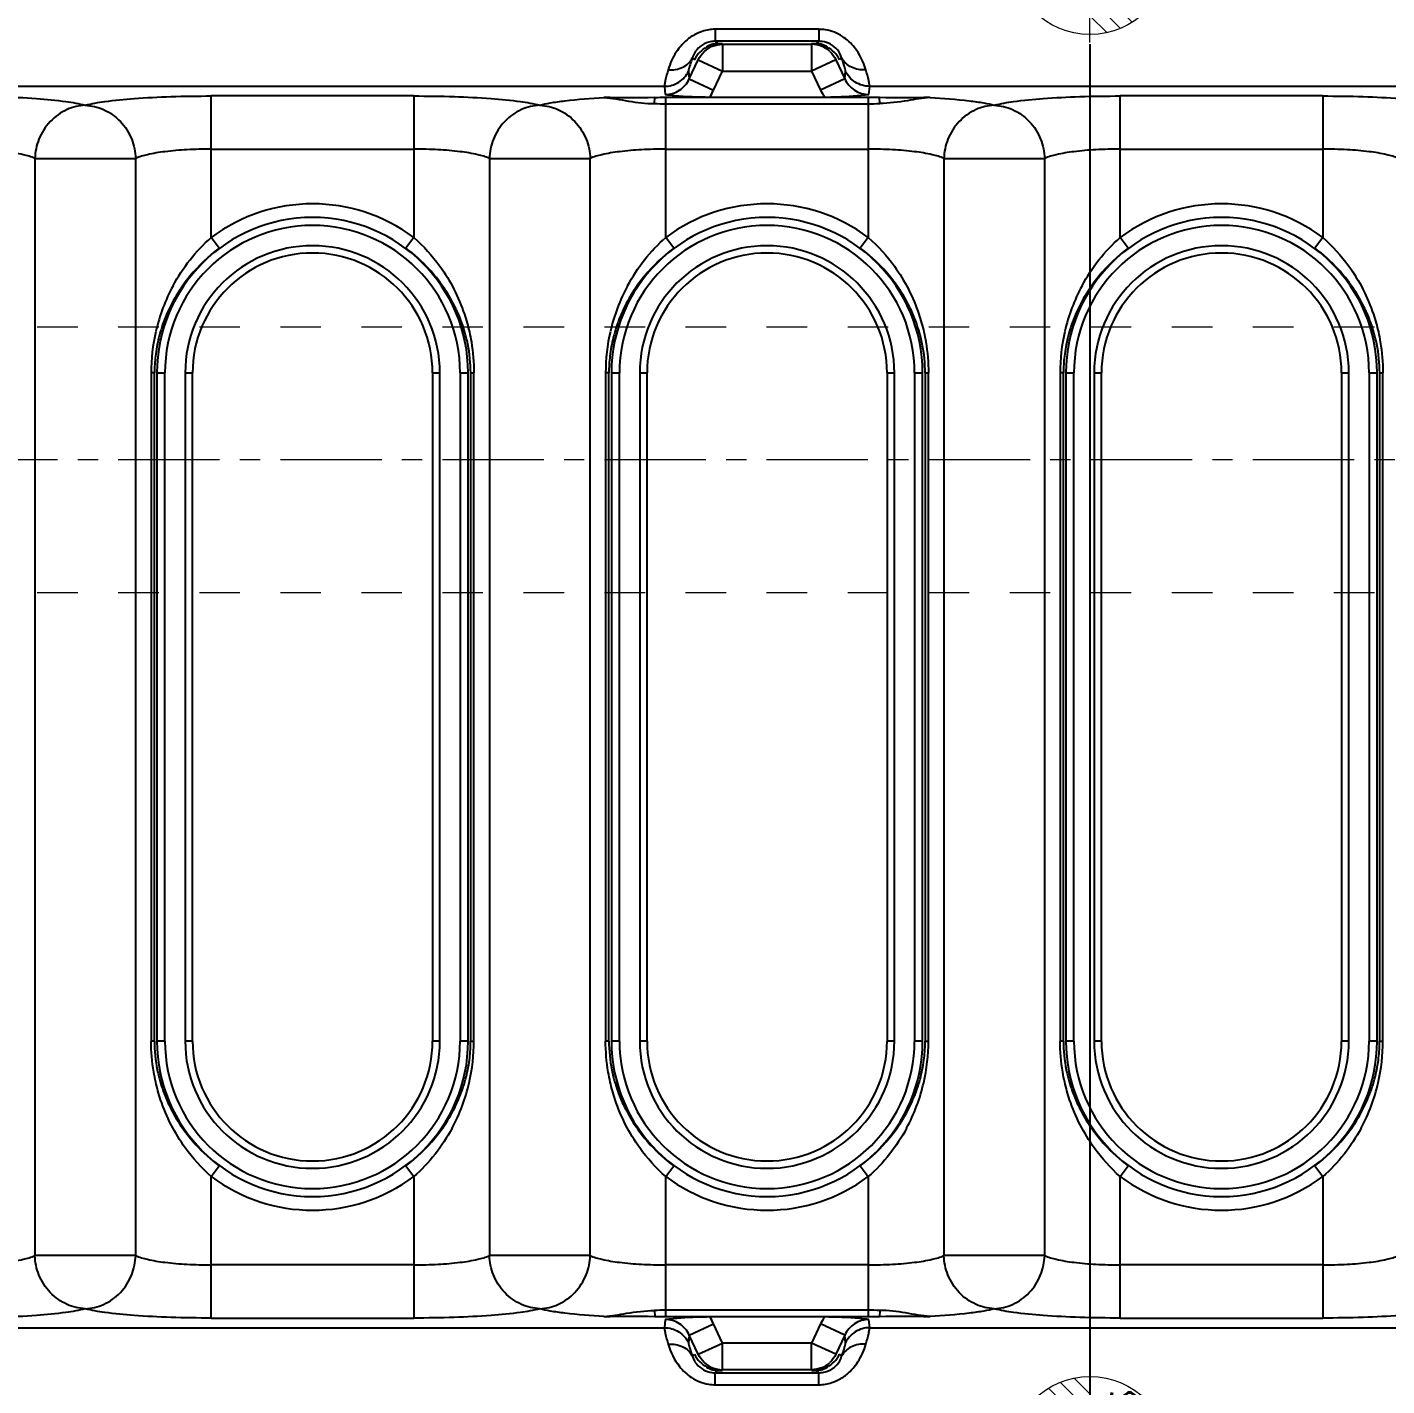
# Model space of a CAD drawing. Header units: millimetres. Extents: x 699 to 6116, y -3115 to -1923.
# Drawn here: x 1082.9 to 1134, y -2497.9 to -2446.8 of the extents above; entities that cross this region are included whole.
import ezdxf
from ezdxf.enums import TextEntityAlignment as Align

# ---------------------------------------------------------------- set-up
doc = ezdxf.new("R2010")
doc.units = ezdxf.units.MM
doc.header["$LTSCALE"] = 16.335
doc.header["$PDMODE"] = 3
doc.header["$PDSIZE"] = 0.3125
doc.linetypes.add('CENTER', pattern=[0.6, 0.375, -0.075, 0.075, -0.075])
doc.linetypes.add('HIDDEN', pattern=[0.2, 0.1, -0.1])
doc.layers.get('0').update_dxf_attribs({"linetype": 'CONTINUOUS'})
doc.layers.get('Defpoints').update_dxf_attribs({"linetype": 'CONTINUOUS'})
doc.layers.add('cool', color=153, linetype='HIDDEN', lineweight=9)
doc.layers.add('epin', color=13, linetype='CONTINUOUS', lineweight=9)
doc.styles.get("Standard").update_dxf_attribs({"font": 'txt', "width": 0.8})
doc.styles.add('TXT05', font='txt.shx', dxfattribs={"width": 0.5, "bigfont": 'gbcbig.shx'})
doc.dimstyles.get("Standard").update_dxf_attribs({"dimtxt": 0.15625, "dimasz": 0.1875, "dimexe": 0.125, "dimexo": 0.0625, "dimtad": 0, "dimtih": 1, "dimtoh": 1, "dimdsep": 46, "dimtxsty": 'Standard', "dimcen": 0.09, "dimadec": 0, "dimazin": 0, "dimtp": 0.01, "dimtm": 0.01, "dimtfac": 1, "dimtofl": 0, "dimtmove": 0, "dimatfit": 3, "dimfxl": 0, "dimtolj": 1, "dimarcsym": 0})

# ---------------------------------------------------------------- blocks, each defined once
blk = doc.blocks.new('epin_ejp_6')
at = {"layer": 'epin'}
h = blk.add_hatch(dxfattribs=at)
h.set_pattern_fill('_ANSI31', color=123, scale=0.15, angle=90, style=0)
h.set_pattern_definition([(135, (-2387.40246, 110.88073), (-0.3367596, -0.3367596), [])])
h.paths.add_polyline_path([(0, 3, 0.414214), (-3, 0), (0, 0)])
h.paths.add_polyline_path([(3, 0), (0, 0), (0, -3, 0.414214)])
at = {"layer": 'epin', "color": 1, "linetype": 'CENTER', "ltscale": 0.186593}
for p, q in [((0, -3.3), (0, 3.3)), ((-3.3, 0), (3.3, 0))]:
    blk.add_line(p, q, dxfattribs=at)
at = {"layer": 'epin'}
blk.add_circle((0, 0), 3, dxfattribs=at)
at = {"layer": 'epin', "color": 6, "style": 'TXT05', "width": 0.5}
blk.add_text('%%c6', height=2.1, dxfattribs=at).set_placement((0.995, 1.35), align=Align.MIDDLE)
blk = doc.blocks.new('*D746')
at = {"color": 4, "lineweight": -2}
blk.add_line((1126.21, -2444.043), (1336.786, -2444.043), dxfattribs=at)
at = {"layer": 'Defpoints', "color": 0}
for p in [(1045.847, -2423.043), (1126.147, -2444.043), (1336.786, -2444.043)]:
    blk.add_point(p, dxfattribs=at)
at = {"color": 6, "insert": (1350.119, -2444.043), "char_height": 10, "attachment_point": 5}
blk.add_mtext('\\A1;21.00', dxfattribs=at)
blk = doc.blocks.new('*D749')
at = {"color": 4, "lineweight": -2}
blk.add_line((1126.21, -2500.543), (1336.786, -2500.543), dxfattribs=at)
at = {"layer": 'Defpoints', "color": 0}
for p in [(1045.847, -2423.043), (1126.147, -2500.543), (1336.786, -2500.543)]:
    blk.add_point(p, dxfattribs=at)
at = {"color": 6, "insert": (1352.119, -2500.543), "char_height": 10, "attachment_point": 5}
blk.add_mtext('\\A1;77.50', dxfattribs=at)
blk = doc.blocks.new('*D750')
at = {"color": 4, "lineweight": -2}
blk.add_line((1201.41, -2596.043), (1336.786, -2596.043), dxfattribs=at)
at = {"layer": 'Defpoints', "color": 0}
for p in [(1045.847, -2423.043), (1201.347, -2596.043), (1336.786, -2596.043)]:
    blk.add_point(p, dxfattribs=at)
at = {"color": 6, "insert": (1354.119, -2596.043), "char_height": 10, "attachment_point": 5}
blk.add_mtext('\\A1;173.00', dxfattribs=at)
blk = doc.blocks.new('*D751')
at = {"color": 4, "lineweight": -2}
blk.add_line((1195.847, -2601.605), (1195.847, -2674.578), dxfattribs=at)
at = {"layer": 'Defpoints', "color": 0}
for p in [(1045.847, -2423.043), (1195.847, -2601.543), (1195.847, -2674.578)]:
    blk.add_point(p, dxfattribs=at)
at = {"color": 6, "insert": (1195.847, -2691.244), "char_height": 10, "attachment_point": 5, "rotation": 90}
blk.add_mtext('\\A1;150.00', dxfattribs=at)
blk = doc.blocks.new('*D752')
at = {"color": 4, "lineweight": -2}
blk.add_line((1122.847, -2447.405), (1122.847, -2674.578), dxfattribs=at)
at = {"layer": 'Defpoints', "color": 0}
for p in [(1045.847, -2423.043), (1122.847, -2447.343), (1122.847, -2674.578)]:
    blk.add_point(p, dxfattribs=at)
at = {"color": 6, "insert": (1122.847, -2689.244), "char_height": 10, "attachment_point": 5, "rotation": 90}
blk.add_mtext('\\A1;77.00', dxfattribs=at)

msp = doc.modelspace()

# ---------------------------------------------------------------- linework, layer by layer
at = {"color": 7, "linetype": 'Continuous'}
for p, q in [((1112.65, -2446.849), (1108.754, -2446.849)), ((1108.754, -2446.849), (1108.754, -2447.302)), ((1112.65, -2447.302), (1108.754, -2447.302)), ((1108.754, -2447.302), (1108.849, -2447.382)), ((1112.65, -2447.302), (1112.554, -2447.382)), ((1112.65, -2446.849), (1112.65, -2447.302)), ((1108.452, -2447.515), (1108.45, -2447.515)), ((1108.849, -2447.382), (1109.023, -2447.382)), ((1109.023, -2447.414), (1112.38, -2447.414)), ((1109.023, -2447.414), (1109.023, -2448.42)), ((1112.38, -2447.382), (1112.554, -2447.382)), ((1112.38, -2447.414), (1112.38, -2448.42)), ((1112.954, -2447.515), (1112.952, -2447.515)), ((1107.777, -2448.717), (1108.113, -2447.995)), ((1107.895, -2447.925), (1107.979, -2447.995)), ((1108.113, -2447.995), (1109.023, -2448.42)), ((1113.29, -2447.995), (1112.38, -2448.42)), ((1113.29, -2447.995), (1113.627, -2448.717)), ((1113.508, -2447.925), (1113.425, -2447.995)), ((1107.752, -2448.421), (1107.777, -2448.717)), ((1107.777, -2448.717), (1108.687, -2449.141)), ((1108.687, -2449.141), (1109.023, -2448.42)), ((1109.023, -2448.42), (1112.38, -2448.42)), ((1112.38, -2448.42), (1112.717, -2449.141)), ((1113.627, -2448.717), (1112.717, -2449.141)), ((1113.627, -2448.717), (1113.652, -2448.421)), ((1106.842, -2448.997), (986.523, -2448.997)), ((1097.416, -2449.359), (1089.8, -2449.359)), ((1089.8, -2454.682), (1089.8, -2449.359)), ((1097.416, -2449.359), (1097.416, -2454.682)), ((1106.842, -2448.997), (1106.868, -2449.304)), ((1114.536, -2449.304), (1114.562, -2448.997)), ((1150.922, -2448.997), (1114.562, -2448.997)), ((1131.603, -2449.359), (1123.987, -2449.359)), ((1123.987, -2454.682), (1123.987, -2449.359)), ((1131.603, -2449.359), (1131.603, -2454.682)), ((1106.464, -2449.646), (1106.476, -2449.422)), ((1114.509, -2449.421), (1106.894, -2449.421)), ((1106.894, -2451.359), (1106.895, -2449.652)), ((1106.895, -2449.652), (1114.509, -2449.652)), ((1114.509, -2449.421), (1114.51, -2454.682)), ((1114.94, -2449.646), (1114.928, -2449.422)), ((1089.8, -2451.359), (1097.416, -2451.359)), ((1106.894, -2451.359), (1114.51, -2451.359)), ((1106.894, -2454.682), (1106.894, -2451.359)), ((1123.987, -2451.359), (1131.603, -2451.359)), ((1083.166, -2451.71), (1086.957, -2451.71)), ((1083.166, -2451.71), (1083.166, -2492.991)), ((1086.957, -2492.991), (1086.957, -2451.71)), ((1100.26, -2451.71), (1104.051, -2451.71)), ((1100.26, -2451.71), (1100.26, -2492.991)), ((1104.051, -2492.991), (1104.051, -2451.71)), ((1117.353, -2451.71), (1121.144, -2451.71)), ((1117.353, -2451.71), (1117.353, -2492.991)), ((1121.144, -2492.991), (1121.144, -2451.71)), ((1090.1, -2455.084), (1089.8, -2454.682)), ((1097.416, -2454.682), (1097.116, -2455.084)), ((1107.194, -2455.084), (1106.894, -2454.682)), ((1114.51, -2454.682), (1114.21, -2455.084)), ((1124.287, -2455.084), (1123.987, -2454.682)), ((1131.603, -2454.682), (1131.303, -2455.084)), ((1087.661, -2459.782), (1087.537, -2459.782)), ((1087.537, -2459.782), (1087.537, -2484.919)), ((1087.661, -2484.919), (1087.661, -2459.782)), ((1087.757, -2459.782), (1088.058, -2459.782)), ((1087.757, -2459.782), (1087.757, -2484.919)), ((1088.058, -2484.919), (1088.058, -2459.782)), ((1088.819, -2459.782), (1089.095, -2459.782)), ((1088.819, -2459.782), (1088.819, -2484.919)), ((1089.095, -2484.919), (1089.095, -2459.782)), ((1098.122, -2459.782), (1098.398, -2459.782)), ((1098.122, -2459.782), (1098.122, -2484.919)), ((1098.398, -2484.919), (1098.398, -2459.782)), ((1099.159, -2459.782), (1099.46, -2459.782)), ((1099.159, -2459.782), (1099.159, -2484.919)), ((1099.46, -2484.919), (1099.46, -2459.782)), ((1099.555, -2459.782), (1099.68, -2459.782)), ((1099.555, -2459.782), (1099.555, -2484.919)), ((1099.68, -2484.919), (1099.68, -2459.782)), ((1104.755, -2459.782), (1104.631, -2459.782)), ((1104.631, -2459.782), (1104.631, -2484.919)), ((1104.755, -2484.919), (1104.755, -2459.782)), ((1104.85, -2459.782), (1105.151, -2459.782)), ((1104.85, -2459.782), (1104.85, -2484.919)), ((1105.151, -2484.919), (1105.151, -2459.782)), ((1105.912, -2459.782), (1106.188, -2459.782)), ((1105.912, -2459.782), (1105.912, -2484.919)), ((1106.188, -2484.919), (1106.188, -2459.782)), ((1115.216, -2459.782), (1115.491, -2459.782)), ((1115.216, -2459.782), (1115.216, -2484.919)), ((1115.491, -2484.919), (1115.491, -2459.782)), ((1116.252, -2459.782), (1116.553, -2459.782)), ((1116.252, -2459.782), (1116.252, -2484.919)), ((1116.553, -2484.919), (1116.553, -2459.782)), ((1116.649, -2459.782), (1116.773, -2459.782)), ((1116.649, -2459.782), (1116.649, -2484.919)), ((1116.773, -2484.919), (1116.773, -2459.782)), ((1121.848, -2459.782), (1121.724, -2459.782)), ((1121.724, -2459.782), (1121.724, -2484.919)), ((1121.848, -2484.919), (1121.848, -2459.782)), ((1121.944, -2459.782), (1122.245, -2459.782)), ((1121.944, -2459.782), (1121.944, -2484.919)), ((1122.245, -2484.919), (1122.245, -2459.782)), ((1123.006, -2459.782), (1123.282, -2459.782)), ((1123.006, -2459.782), (1123.006, -2484.919)), ((1123.282, -2484.919), (1123.282, -2459.782)), ((1132.309, -2459.782), (1132.585, -2459.782)), ((1132.309, -2459.782), (1132.309, -2484.919)), ((1132.585, -2484.919), (1132.585, -2459.782)), ((1133.346, -2459.782), (1133.647, -2459.782)), ((1133.346, -2459.782), (1133.346, -2484.919)), ((1133.647, -2484.919), (1133.647, -2459.782)), ((1133.742, -2459.782), (1133.867, -2459.782)), ((1133.742, -2459.782), (1133.742, -2484.919)), ((1133.867, -2484.919), (1133.867, -2459.782)), ((1087.661, -2484.919), (1087.537, -2484.919)), ((1088.058, -2484.919), (1087.757, -2484.919)), ((1089.095, -2484.919), (1088.819, -2484.919)), ((1098.398, -2484.919), (1098.122, -2484.919)), ((1099.46, -2484.919), (1099.159, -2484.919)), ((1099.555, -2484.919), (1099.68, -2484.919)), ((1104.755, -2484.919), (1104.631, -2484.919)), ((1105.151, -2484.919), (1104.85, -2484.919)), ((1106.188, -2484.919), (1105.912, -2484.919)), ((1115.491, -2484.919), (1115.216, -2484.919)), ((1116.553, -2484.919), (1116.252, -2484.919)), ((1116.649, -2484.919), (1116.773, -2484.919)), ((1121.848, -2484.919), (1121.724, -2484.919)), ((1122.245, -2484.919), (1121.944, -2484.919)), ((1123.282, -2484.919), (1123.006, -2484.919)), ((1132.585, -2484.919), (1132.309, -2484.919)), ((1133.647, -2484.919), (1133.346, -2484.919)), ((1133.742, -2484.919), (1133.867, -2484.919)), ((1089.8, -2490.02), (1090.1, -2489.618)), ((1097.116, -2489.618), (1097.416, -2490.02)), ((1106.894, -2490.02), (1107.194, -2489.618)), ((1114.21, -2489.618), (1114.51, -2490.02)), ((1123.987, -2490.02), (1124.287, -2489.618)), ((1131.303, -2489.618), (1131.603, -2490.02)), ((1089.8, -2495.343), (1089.8, -2490.02)), ((1097.416, -2490.02), (1097.416, -2495.343)), ((1106.895, -2495.28), (1106.894, -2490.02)), ((1114.51, -2490.02), (1114.51, -2493.343)), ((1123.987, -2495.343), (1123.987, -2490.02)), ((1131.603, -2490.02), (1131.603, -2495.343)), ((1086.957, -2492.991), (1083.166, -2492.991)), ((1097.416, -2493.343), (1089.8, -2493.343)), ((1104.051, -2492.991), (1100.26, -2492.991)), ((1114.51, -2493.343), (1106.894, -2493.343)), ((1114.51, -2493.343), (1114.508, -2495.05)), ((1121.144, -2492.991), (1117.353, -2492.991)), ((1131.603, -2493.343), (1123.987, -2493.343)), ((1089.8, -2495.343), (1097.416, -2495.343)), ((1106.464, -2495.055), (1106.476, -2495.279)), ((1106.868, -2495.398), (1106.842, -2495.705)), ((1114.508, -2495.05), (1106.895, -2495.05)), ((1106.895, -2495.28), (1114.508, -2495.28)), ((1114.508, -2495.05), (1114.508, -2495.28)), ((1114.562, -2495.705), (1114.536, -2495.398)), ((1114.94, -2495.055), (1114.928, -2495.279)), ((1123.987, -2495.343), (1131.603, -2495.343)), ((994.907, -2495.705), (1106.842, -2495.705)), ((1107.777, -2495.984), (1108.687, -2495.56)), ((1109.023, -2496.282), (1108.687, -2495.56)), ((1112.717, -2495.56), (1112.38, -2496.282)), ((1113.627, -2495.984), (1112.717, -2495.56)), ((1114.562, -2495.705), (1150.922, -2495.705)), ((1107.777, -2495.984), (1107.752, -2496.28)), ((1108.113, -2496.706), (1107.777, -2495.984)), ((1108.113, -2496.706), (1109.023, -2496.282)), ((1112.38, -2496.282), (1109.023, -2496.282)), ((1109.023, -2497.287), (1109.023, -2496.282)), ((1113.29, -2496.706), (1112.38, -2496.282)), ((1112.38, -2497.287), (1112.38, -2496.282)), ((1113.627, -2495.984), (1113.29, -2496.706)), ((1113.652, -2496.28), (1113.627, -2495.984)), ((1107.895, -2496.776), (1107.979, -2496.706)), ((1113.508, -2496.776), (1113.425, -2496.706)), ((1108.45, -2497.186), (1108.452, -2497.187)), ((1108.754, -2497.4), (1108.849, -2497.32)), ((1108.754, -2497.4), (1112.65, -2497.4)), ((1108.754, -2497.852), (1108.754, -2497.4)), ((1108.849, -2497.32), (1109.023, -2497.32)), ((1112.38, -2497.287), (1109.023, -2497.287)), ((1112.38, -2497.32), (1112.554, -2497.32)), ((1112.65, -2497.4), (1112.554, -2497.32)), ((1112.65, -2497.852), (1112.65, -2497.4)), ((1112.952, -2497.187), (1112.954, -2497.187)), ((1108.754, -2497.852), (1112.65, -2497.852))]:
    msp.add_line(p, q, dxfattribs=at)
for centre, radius, start, end in [((1108.948, -2448.75), 1.956, 127.6875, 136.6561), ((1112.649, -2448.41), 1.56, 80.6149, 89.9854), ((1112.651, -2448.256), 0.955, 82.4469, 90.0885), ((1109.031, -2448.832), 2.073, 136.5943, 138.9055), ((1108.661, -2448.139), 0.795, 156.5707, 164.4392), ((1108.895, -2448.426), 1.013, 115.9235, 154.9459), ((1109.023, -2448.416), 1.001, 111.6878, 133.4317), ((1112.38, -2448.417), 1.003, 46.5837, 89.9928), ((1112.509, -2448.426), 1.013, 25.054, 64.0763), ((1106.85, -2448.285), 2.027, 326.6681, 334.9929), ((1114.554, -2448.284), 2.027, 205.0077, 213.3314), ((1106.893, -2433.809), 15.842, 268.4482, 270.0082), ((1106.892, -2534.755), 85.333, 89.99885, 90.27965), ((1114.51, -2534.648), 85.227, 89.71923, 90.00086), ((1114.51, -2433.752), 15.899, 269.9939, 271.5474), ((1093.608, -2459.782), 6.365, 53.254, 126.746), ((1110.702, -2459.782), 6.365, 53.2545, 126.746), ((1127.795, -2459.782), 6.365, 53.254, 126.746), ((1093.608, -2459.782), 5.852, 0, 180), ((1110.702, -2459.782), 5.852, 0, 180), ((1127.795, -2459.782), 5.852, 0, 180), ((1093.608, -2459.782), 5.551, 0, 180), ((1110.702, -2459.782), 5.551, 0, 180), ((1127.795, -2459.782), 5.551, 0, 180), ((1093.608, -2459.782), 4.79, 0, 180), ((1110.702, -2459.782), 4.79, 0, 180), ((1127.795, -2459.782), 4.79, 0, 180), ((1093.842, -2460.109), 6.265, 126.6715, 140.6233), ((1093.608, -2459.782), 4.514, 0, 180), ((1093.368, -2460.116), 6.275, 42.4543, 53.3202), ((1110.936, -2460.109), 6.265, 126.6715, 140.6233), ((1110.702, -2459.782), 4.514, 0, 180), ((1110.461, -2460.116), 6.275, 42.4543, 53.3202), ((1128.029, -2460.109), 6.265, 126.6715, 140.6233), ((1127.795, -2459.782), 4.514, 0, 180), ((1127.555, -2460.116), 6.275, 42.4543, 53.3202), ((1094.402, -2459.749), 6.86, 151.7095, 167.0764), ((1093.713, -2460.001), 6.097, 140.6354, 149.1366), ((1111.496, -2459.749), 6.86, 151.7095, 167.0764), ((1110.806, -2460.001), 6.097, 140.6354, 149.1366), ((1128.589, -2459.749), 6.86, 151.7095, 167.0764), ((1127.9, -2460.001), 6.097, 140.6354, 149.1366), ((1093.565, -2459.912), 5.924, 149.1427, 157.8689), ((1110.659, -2459.912), 5.924, 149.1427, 157.8689), ((1127.752, -2459.912), 5.924, 149.1427, 157.8689), ((1093.387, -2459.839), 5.732, 157.8753, 165.8913), ((1110.48, -2459.839), 5.732, 157.8753, 165.8913), ((1127.574, -2459.839), 5.732, 157.8753, 165.8913), ((1094.522, -2459.786), 6.985, 167.0025, 179.9679), ((1093.225, -2459.797), 5.565, 165.906, 173.2916), ((1111.616, -2459.786), 6.985, 167.0025, 179.9679), ((1110.319, -2459.797), 5.565, 165.906, 173.2916), ((1128.709, -2459.786), 6.985, 167.0025, 179.9679), ((1127.412, -2459.797), 5.565, 165.906, 173.2916), ((1093.925, -2459.799), 5.631, 0.1707, 11.287), ((1111.018, -2459.799), 5.631, 0.1707, 11.287), ((1128.112, -2459.799), 5.631, 0.1707, 11.287), ((1093.117, -2459.782), 5.455, 173.3051, 179.994), ((1110.21, -2459.782), 5.455, 173.3051, 179.994), ((1127.304, -2459.782), 5.455, 173.3051, 179.994), ((1093.292, -2484.903), 5.631, 180.1708, 191.287), ((1093.608, -2484.919), 5.852, 180, 0), ((1093.608, -2484.919), 5.551, 180, 360), ((1093.608, -2484.919), 4.79, 180, 360), ((1093.608, -2484.919), 4.514, 180, 0), ((1092.694, -2484.915), 6.985, 347.0025, 359.9679), ((1094.1, -2484.919), 5.455, 353.3051, 359.994), ((1110.386, -2484.903), 5.631, 180.1708, 191.287), ((1110.702, -2484.919), 5.852, 180, 0), ((1110.702, -2484.919), 5.551, 180, 360), ((1110.702, -2484.919), 4.79, 180, 360), ((1110.702, -2484.919), 4.514, 180, 0), ((1109.788, -2484.915), 6.985, 347.0025, 359.9679), ((1111.194, -2484.919), 5.455, 353.3051, 359.994), ((1127.479, -2484.903), 5.631, 180.1708, 191.287), ((1127.795, -2484.919), 5.852, 180, 0), ((1127.795, -2484.919), 5.551, 180, 360), ((1127.795, -2484.919), 4.79, 180, 360), ((1127.795, -2484.919), 4.514, 180, 0), ((1126.881, -2484.915), 6.985, 347.0025, 359.9679), ((1128.287, -2484.919), 5.455, 353.3051, 359.994), ((1093.991, -2484.905), 5.565, 345.906, 353.2916), ((1111.085, -2484.905), 5.565, 345.906, 353.2916), ((1128.178, -2484.905), 5.565, 345.906, 353.2916), ((1092.814, -2484.952), 6.86, 331.7095, 347.0764), ((1093.83, -2484.863), 5.732, 337.8753, 345.8913), ((1109.908, -2484.952), 6.86, 331.7095, 347.0764), ((1110.923, -2484.863), 5.732, 337.8753, 345.8913), ((1127.001, -2484.952), 6.86, 331.7095, 347.0764), ((1128.017, -2484.863), 5.732, 337.8753, 345.8913), ((1093.652, -2484.789), 5.924, 329.1427, 337.8689), ((1110.745, -2484.789), 5.924, 329.1427, 337.8689), ((1127.839, -2484.789), 5.924, 329.1427, 337.8689), ((1093.504, -2484.7), 6.097, 320.6354, 329.1366), ((1110.597, -2484.7), 6.097, 320.6354, 329.1366), ((1127.691, -2484.7), 6.097, 320.6354, 329.1366), ((1093.375, -2484.593), 6.265, 306.6715, 320.6233), ((1110.468, -2484.593), 6.265, 306.6715, 320.6233), ((1127.562, -2484.593), 6.265, 306.6715, 320.6233), ((1093.849, -2484.585), 6.275, 222.4543, 233.3202), ((1110.942, -2484.585), 6.275, 222.4543, 233.3202), ((1128.036, -2484.585), 6.275, 222.4543, 233.3202), ((1093.608, -2484.919), 6.365, 233.254, 306.746), ((1110.702, -2484.919), 6.365, 233.2545, 306.746), ((1127.795, -2484.919), 6.365, 233.254, 306.746), ((1106.894, -2511.018), 15.968, 89.9973, 91.5441), ((1106.894, -2409.775), 85.505, 269.71964, 270.00065), ((1106.851, -2496.416), 2.026, 25.0056, 33.3334), ((1114.554, -2496.417), 2.027, 146.6682, 154.9928), ((1114.511, -2510.899), 15.849, 88.449, 90.0086), ((1114.512, -2410.059), 85.221, 269.99779, 270.27986), ((1108.895, -2496.275), 1.013, 205.054, 244.0763), ((1112.509, -2496.275), 1.013, 295.9235, 334.9459), ((1112.742, -2496.563), 0.795, 336.5707, 344.4392), ((1109.024, -2496.284), 1.003, 226.5837, 269.9928), ((1108.752, -2496.445), 0.955, 262.4469, 270.0885), ((1108.947, -2496.125), 1.162, 261.8771, 265.1349), ((1112.381, -2496.286), 1.001, 291.6878, 313.4317), ((1112.456, -2495.951), 1.956, 307.6875, 316.6561), ((1112.373, -2495.869), 2.073, 316.5943, 318.9055), ((1108.754, -2496.292), 1.56, 260.6149, 269.9854)]:
    msp.add_arc(centre, radius, start, end, dxfattribs=at)
for points, knots in [([(1108.265, -2446.928), (1108.217, -2446.944), (1108.035, -2447.013), (1107.866, -2447.114), (1107.752, -2447.202)], [0, 0, 0, 0, 0.257865, 1, 1, 1, 1]), ([(1108.754, -2447.302), (1108.707, -2447.301), (1108.533, -2447.314), (1108.363, -2447.376), (1108.256, -2447.444)], [0, 0, 0, 0, 0.271751, 1, 1, 1, 1]), ([(1113.508, -2447.925), (1113.478, -2447.814), (1113.319, -2447.512), (1112.991, -2447.338), (1112.777, -2447.31)], [0, 0, 0, 0, 0.348046, 1, 1, 1, 1]), ([(1114.418, -2448.371), (1114.331, -2448.071), (1114.093, -2447.593), (1113.544, -2447.077), (1113.129, -2446.907), (1112.904, -2446.87)], [0, 0, 0, 0, 0.419119, 0.694058, 1, 1, 1, 1]), ([(1107.469, -2447.469), (1107.403, -2447.545), (1107.196, -2447.819), (1107.053, -2448.138), (1106.985, -2448.371)], [0, 0, 0, 0, 0.293042, 1, 1, 1, 1]), ([(1108.256, -2447.444), (1108.21, -2447.473), (1108.077, -2447.577), (1107.977, -2447.718), (1107.932, -2447.822)], [0, 0, 0, 0, 0.324676, 1, 1, 1, 1]), ([(1108.45, -2447.515), (1108.446, -2447.515), (1108.439, -2447.515), (1108.44, -2447.499), (1108.463, -2447.485), (1108.501, -2447.458), (1108.576, -2447.426), (1108.637, -2447.407), (1108.675, -2447.4)], [0, 0, 0, 0, 0.03338, 0.055741, 0.139126, 0.307065, 0.580667, 1, 1, 1, 1]), ([(1108.485, -2447.505), (1108.481, -2447.507), (1108.47, -2447.51), (1108.459, -2447.514), (1108.452, -2447.515)], [0, 0, 0, 0, 0.351875, 1, 1, 1, 1]), ([(1108.937, -2447.414), (1108.876, -2447.414), (1108.722, -2447.427), (1108.574, -2447.475), (1108.485, -2447.505)], [0, 0, 0, 0, 0.392081, 1, 1, 1, 1]), ([(1108.675, -2447.4), (1108.688, -2447.397), (1108.745, -2447.387), (1108.804, -2447.382), (1108.849, -2447.382)], [0, 0, 0, 0, 0.228819, 1, 1, 1, 1]), ([(1112.554, -2447.382), (1112.6, -2447.382), (1112.688, -2447.392), (1112.794, -2447.405), (1113.017, -2447.515), (1112.954, -2447.515)], [0, 0, 0, 0, 0.314614, 0.565598, 1, 1, 1, 1]), ([(1112.751, -2447.452), (1112.741, -2447.45), (1112.698, -2447.439), (1112.655, -2447.43), (1112.62, -2447.426)], [0, 0, 0, 0, 0.218802, 1, 1, 1, 1]), ([(1112.952, -2447.515), (1112.931, -2447.513), (1112.866, -2447.483), (1112.799, -2447.465), (1112.751, -2447.452)], [0, 0, 0, 0, 0.290003, 1, 1, 1, 1]), ([(1106.985, -2448.371), (1107.169, -2448.387), (1107.539, -2448.336), (1107.819, -2448.076), (1107.895, -2447.925)], [0, 0, 0, 0, 0.522336, 1, 1, 1, 1]), ([(1107.789, -2448.238), (1107.785, -2448.253), (1107.771, -2448.302), (1107.758, -2448.352), (1107.754, -2448.387)], [0, 0, 0, 0, 0.311224, 1, 1, 1, 1]), ([(1107.895, -2447.925), (1107.884, -2447.955), (1107.847, -2448.059), (1107.811, -2448.163), (1107.789, -2448.238)], [0, 0, 0, 0, 0.290978, 1, 1, 1, 1]), ([(1113.652, -2448.421), (1113.653, -2448.4), (1113.643, -2448.342), (1113.6, -2448.176), (1113.548, -2448.033), (1113.508, -2447.925)], [0, 0, 0, 0, 0.123367, 0.332805, 1, 1, 1, 1]), ([(1114.418, -2448.371), (1114.235, -2448.387), (1113.865, -2448.336), (1113.585, -2448.076), (1113.508, -2447.925)], [0, 0, 0, 0, 0.522338, 1, 1, 1, 1]), ([(1106.985, -2448.371), (1106.945, -2448.508), (1106.894, -2448.689), (1106.85, -2448.898), (1106.84, -2448.97), (1106.842, -2448.997)], [0, 0, 0, 0, 0.665407, 0.875292, 1, 1, 1, 1]), ([(1106.842, -2448.997), (1107.029, -2448.996), (1107.411, -2448.888), (1107.672, -2448.59), (1107.752, -2448.421)], [0, 0, 0, 0, 0.500608, 1, 1, 1, 1]), ([(1106.868, -2449.304), (1107.056, -2449.304), (1107.44, -2449.192), (1107.698, -2448.888), (1107.777, -2448.717)], [0, 0, 0, 0, 0.500367, 1, 1, 1, 1]), ([(1113.627, -2448.717), (1113.705, -2448.888), (1113.964, -2449.192), (1114.348, -2449.304), (1114.536, -2449.304)], [0, 0, 0, 0, 0.499689, 1, 1, 1, 1]), ([(1114.562, -2448.997), (1114.375, -2448.996), (1113.993, -2448.888), (1113.731, -2448.59), (1113.652, -2448.421)], [0, 0, 0, 0, 0.500609, 1, 1, 1, 1]), ([(1114.562, -2448.997), (1114.563, -2448.97), (1114.553, -2448.898), (1114.51, -2448.689), (1114.458, -2448.508), (1114.418, -2448.371)], [0, 0, 0, 0, 0.124728, 0.334597, 1, 1, 1, 1]), ([(1080.323, -2449.359), (1080.831, -2449.358), (1081.8, -2449.374), (1083.139, -2449.439), (1084.211, -2449.543), (1084.824, -2449.64), (1085.062, -2449.71)], [0, 0, 0, 0, 0.320374, 0.610618, 0.844066, 1, 1, 1, 1]), ([(1085.062, -2449.71), (1085.299, -2449.64), (1085.912, -2449.543), (1086.985, -2449.439), (1088.323, -2449.374), (1089.292, -2449.358), (1089.8, -2449.359)], [0, 0, 0, 0, 0.155949, 0.389404, 0.679649, 1, 1, 1, 1]), ([(1097.416, -2449.359), (1097.925, -2449.358), (1098.893, -2449.374), (1100.232, -2449.439), (1101.305, -2449.543), (1101.918, -2449.64), (1102.155, -2449.71)], [0, 0, 0, 0, 0.320373, 0.610617, 0.844065, 1, 1, 1, 1]), ([(1106.868, -2449.304), (1106.986, -2449.316), (1107.543, -2449.372), (1108.103, -2449.398), (1108.543, -2449.398)], [0, 0, 0, 0, 0.213158, 1, 1, 1, 1]), ([(1112.86, -2449.398), (1113.021, -2449.398), (1113.581, -2449.389), (1114.139, -2449.345), (1114.536, -2449.304)], [0, 0, 0, 0, 0.287205, 1, 1, 1, 1]), ([(1119.249, -2449.71), (1119.486, -2449.64), (1120.099, -2449.543), (1121.172, -2449.439), (1122.51, -2449.374), (1123.479, -2449.358), (1123.987, -2449.359)], [0, 0, 0, 0, 0.155948, 0.389403, 0.679648, 1, 1, 1, 1]), ([(1131.603, -2449.359), (1132.112, -2449.358), (1133.08, -2449.374), (1134.419, -2449.439), (1135.492, -2449.543), (1136.105, -2449.64), (1136.342, -2449.71)], [0, 0, 0, 0, 0.320374, 0.610618, 0.844066, 1, 1, 1, 1]), ([(1085.062, -2449.71), (1084.827, -2449.719), (1084.334, -2449.836), (1083.703, -2450.289), (1083.281, -2450.954), (1083.174, -2451.465), (1083.166, -2451.71)], [0, 0, 0, 0, 0.233579, 0.491555, 0.754782, 1, 1, 1, 1]), ([(1085.062, -2449.71), (1085.296, -2449.719), (1085.789, -2449.836), (1086.42, -2450.289), (1086.842, -2450.954), (1086.949, -2451.465), (1086.957, -2451.71)], [0, 0, 0, 0, 0.233579, 0.491555, 0.754782, 1, 1, 1, 1]), ([(1102.155, -2449.71), (1101.921, -2449.719), (1101.427, -2449.836), (1100.797, -2450.289), (1100.375, -2450.954), (1100.268, -2451.465), (1100.26, -2451.71)], [0, 0, 0, 0, 0.233579, 0.491555, 0.754782, 1, 1, 1, 1]), ([(1102.155, -2449.71), (1102.284, -2449.672), (1102.598, -2449.607), (1103.401, -2449.495), (1104.076, -2449.445), (1104.567, -2449.419)], [0, 0, 0, 0, 0.166376, 0.393599, 1, 1, 1, 1]), ([(1102.155, -2449.71), (1102.389, -2449.719), (1102.883, -2449.836), (1103.513, -2450.289), (1103.935, -2450.954), (1104.042, -2451.465), (1104.051, -2451.71)], [0, 0, 0, 0, 0.233579, 0.491554, 0.754781, 1, 1, 1, 1]), ([(1104.566, -2449.419), (1104.717, -2449.427), (1105.026, -2449.471), (1105.653, -2449.578), (1106.138, -2449.648), (1106.464, -2449.646)], [0, 0, 0, 0, 0.236936, 0.488719, 1, 1, 1, 1]), ([(1106.895, -2449.652), (1106.895, -2449.635), (1106.894, -2449.558), (1106.894, -2449.482), (1106.894, -2449.421)], [0, 0, 0, 0, 0.212705, 1, 1, 1, 1]), ([(1116.837, -2449.419), (1116.551, -2449.437), (1115.923, -2449.556), (1115.29, -2449.636), (1114.94, -2449.646)], [0, 0, 0, 0, 0.450175, 1, 1, 1, 1]), ([(1116.837, -2449.419), (1117.328, -2449.445), (1118.003, -2449.495), (1118.806, -2449.607), (1119.119, -2449.672), (1119.249, -2449.71)], [0, 0, 0, 0, 0.606441, 0.833644, 1, 1, 1, 1]), ([(1119.249, -2449.71), (1119.014, -2449.719), (1118.521, -2449.836), (1117.89, -2450.289), (1117.468, -2450.954), (1117.361, -2451.465), (1117.353, -2451.71)], [0, 0, 0, 0, 0.233578, 0.491553, 0.754781, 1, 1, 1, 1]), ([(1119.249, -2449.71), (1119.483, -2449.719), (1119.976, -2449.836), (1120.607, -2450.289), (1121.029, -2450.954), (1121.136, -2451.465), (1121.144, -2451.71)], [0, 0, 0, 0, 0.233579, 0.491555, 0.754782, 1, 1, 1, 1]), ([(1083.166, -2451.71), (1083.028, -2451.642), (1082.66, -2451.543), (1082.015, -2451.439), (1081.21, -2451.374), (1080.628, -2451.359), (1080.323, -2451.359)], [0, 0, 0, 0, 0.159969, 0.39318, 0.681951, 1, 1, 1, 1]), ([(1089.8, -2451.359), (1089.495, -2451.359), (1088.913, -2451.374), (1088.108, -2451.439), (1087.463, -2451.543), (1087.095, -2451.642), (1086.957, -2451.71)], [0, 0, 0, 0, 0.318055, 0.606823, 0.840028, 1, 1, 1, 1]), ([(1100.26, -2451.71), (1100.122, -2451.642), (1099.753, -2451.543), (1099.108, -2451.439), (1098.304, -2451.374), (1097.721, -2451.359), (1097.416, -2451.359)], [0, 0, 0, 0, 0.159969, 0.39318, 0.681951, 1, 1, 1, 1]), ([(1106.894, -2451.359), (1106.589, -2451.359), (1106.007, -2451.374), (1105.202, -2451.439), (1104.557, -2451.543), (1104.188, -2451.642), (1104.051, -2451.71)], [0, 0, 0, 0, 0.31799, 0.60679, 0.840021, 1, 1, 1, 1]), ([(1117.353, -2451.71), (1117.216, -2451.642), (1116.847, -2451.543), (1116.202, -2451.439), (1115.397, -2451.374), (1114.815, -2451.359), (1114.51, -2451.359)], [0, 0, 0, 0, 0.159954, 0.393168, 0.681995, 1, 1, 1, 1]), ([(1123.987, -2451.359), (1123.682, -2451.359), (1123.1, -2451.374), (1122.295, -2451.439), (1121.65, -2451.543), (1121.282, -2451.642), (1121.144, -2451.71)], [0, 0, 0, 0, 0.318055, 0.606823, 0.840028, 1, 1, 1, 1]), ([(1134.447, -2451.71), (1134.309, -2451.642), (1133.94, -2451.543), (1133.295, -2451.439), (1132.491, -2451.374), (1131.908, -2451.359), (1131.603, -2451.359)], [0, 0, 0, 0, 0.159969, 0.39318, 0.681951, 1, 1, 1, 1]), ([(1099.157, -2457.723), (1099.09, -2457.555), (1098.79, -2456.891), (1098.367, -2456.284), (1097.998, -2455.88)], [0, 0, 0, 0, 0.248204, 1, 1, 1, 1]), ([(1098.397, -2455.763), (1098.792, -2456.314), (1099.212, -2457.139), (1099.455, -2458.014), (1099.506, -2458.239)], [0, 0, 0, 0, 0.746536, 1, 1, 1, 1]), ([(1116.25, -2457.723), (1116.184, -2457.555), (1115.884, -2456.891), (1115.461, -2456.284), (1115.091, -2455.88)], [0, 0, 0, 0, 0.248204, 1, 1, 1, 1]), ([(1115.49, -2455.763), (1115.885, -2456.314), (1116.305, -2457.139), (1116.549, -2458.014), (1116.6, -2458.239)], [0, 0, 0, 0, 0.746536, 1, 1, 1, 1]), ([(1133.344, -2457.723), (1133.277, -2457.555), (1132.977, -2456.891), (1132.554, -2456.284), (1132.185, -2455.88)], [0, 0, 0, 0, 0.248204, 1, 1, 1, 1]), ([(1132.584, -2455.763), (1132.979, -2456.314), (1133.399, -2457.139), (1133.642, -2458.014), (1133.693, -2458.239)], [0, 0, 0, 0, 0.746536, 1, 1, 1, 1]), ([(1099.446, -2458.697), (1099.429, -2458.613), (1099.355, -2458.282), (1099.25, -2457.958), (1099.157, -2457.723)], [0, 0, 0, 0, 0.253093, 1, 1, 1, 1]), ([(1116.54, -2458.697), (1116.523, -2458.613), (1116.449, -2458.282), (1116.344, -2457.958), (1116.25, -2457.723)], [0, 0, 0, 0, 0.253093, 1, 1, 1, 1]), ([(1133.633, -2458.697), (1133.616, -2458.613), (1133.542, -2458.282), (1133.437, -2457.958), (1133.344, -2457.723)], [0, 0, 0, 0, 0.253093, 1, 1, 1, 1]), ([(1099.506, -2458.239), (1099.534, -2458.363), (1099.635, -2458.872), (1099.679, -2459.391), (1099.679, -2459.782)], [0, 0, 0, 0, 0.246522, 1, 1, 1, 1]), ([(1116.6, -2458.239), (1116.628, -2458.363), (1116.728, -2458.872), (1116.773, -2459.391), (1116.773, -2459.782)], [0, 0, 0, 0, 0.246522, 1, 1, 1, 1]), ([(1133.693, -2458.239), (1133.721, -2458.363), (1133.822, -2458.872), (1133.866, -2459.391), (1133.866, -2459.782)], [0, 0, 0, 0, 0.246522, 1, 1, 1, 1]), ([(1087.711, -2486.462), (1087.682, -2486.338), (1087.582, -2485.829), (1087.537, -2485.31), (1087.537, -2484.919)], [0, 0, 0, 0, 0.246522, 1, 1, 1, 1]), ([(1104.804, -2486.462), (1104.776, -2486.338), (1104.676, -2485.829), (1104.631, -2485.31), (1104.631, -2484.919)], [0, 0, 0, 0, 0.246522, 1, 1, 1, 1]), ([(1121.898, -2486.462), (1121.869, -2486.338), (1121.769, -2485.829), (1121.724, -2485.31), (1121.724, -2484.919)], [0, 0, 0, 0, 0.246522, 1, 1, 1, 1]), ([(1087.77, -2486.005), (1087.787, -2486.089), (1087.861, -2486.419), (1087.966, -2486.743), (1088.06, -2486.978)], [0, 0, 0, 0, 0.253093, 1, 1, 1, 1]), ([(1104.864, -2486.005), (1104.881, -2486.089), (1104.955, -2486.419), (1105.06, -2486.743), (1105.153, -2486.978)], [0, 0, 0, 0, 0.253093, 1, 1, 1, 1]), ([(1121.957, -2486.005), (1121.974, -2486.089), (1122.048, -2486.419), (1122.153, -2486.743), (1122.247, -2486.978)], [0, 0, 0, 0, 0.253093, 1, 1, 1, 1]), ([(1088.82, -2488.938), (1088.425, -2488.388), (1088.005, -2487.562), (1087.761, -2486.687), (1087.711, -2486.462)], [0, 0, 0, 0, 0.746536, 1, 1, 1, 1]), ([(1105.913, -2488.938), (1105.518, -2488.388), (1105.099, -2487.562), (1104.855, -2486.687), (1104.804, -2486.462)], [0, 0, 0, 0, 0.746536, 1, 1, 1, 1]), ([(1123.007, -2488.938), (1122.612, -2488.388), (1122.192, -2487.562), (1121.948, -2486.687), (1121.898, -2486.462)], [0, 0, 0, 0, 0.746536, 1, 1, 1, 1]), ([(1088.06, -2486.978), (1088.127, -2487.146), (1088.426, -2487.81), (1088.849, -2488.417), (1089.219, -2488.821)], [0, 0, 0, 0, 0.248204, 1, 1, 1, 1]), ([(1105.153, -2486.978), (1105.22, -2487.146), (1105.52, -2487.81), (1105.943, -2488.417), (1106.312, -2488.821)], [0, 0, 0, 0, 0.248204, 1, 1, 1, 1]), ([(1122.247, -2486.978), (1122.314, -2487.146), (1122.613, -2487.81), (1123.036, -2488.417), (1123.406, -2488.821)], [0, 0, 0, 0, 0.248204, 1, 1, 1, 1]), ([(1080.323, -2493.343), (1080.628, -2493.343), (1081.21, -2493.327), (1082.015, -2493.262), (1082.66, -2493.158), (1083.028, -2493.059), (1083.166, -2492.991)], [0, 0, 0, 0, 0.318055, 0.606823, 0.840028, 1, 1, 1, 1]), ([(1085.062, -2494.991), (1084.827, -2494.982), (1084.334, -2494.865), (1083.703, -2494.412), (1083.281, -2493.748), (1083.174, -2493.237), (1083.166, -2492.991)], [0, 0, 0, 0, 0.233579, 0.491555, 0.754782, 1, 1, 1, 1]), ([(1085.062, -2494.991), (1085.296, -2494.982), (1085.789, -2494.865), (1086.42, -2494.412), (1086.842, -2493.748), (1086.949, -2493.237), (1086.957, -2492.991)], [0, 0, 0, 0, 0.233579, 0.491555, 0.754782, 1, 1, 1, 1]), ([(1086.957, -2492.991), (1087.095, -2493.059), (1087.463, -2493.158), (1088.108, -2493.262), (1088.913, -2493.327), (1089.495, -2493.343), (1089.8, -2493.343)], [0, 0, 0, 0, 0.159969, 0.39318, 0.681951, 1, 1, 1, 1]), ([(1097.416, -2493.343), (1097.721, -2493.343), (1098.304, -2493.327), (1099.108, -2493.262), (1099.753, -2493.158), (1100.122, -2493.059), (1100.26, -2492.991)], [0, 0, 0, 0, 0.318055, 0.606823, 0.840028, 1, 1, 1, 1]), ([(1102.155, -2494.991), (1101.921, -2494.982), (1101.427, -2494.865), (1100.797, -2494.412), (1100.375, -2493.748), (1100.268, -2493.237), (1100.26, -2492.991)], [0, 0, 0, 0, 0.233579, 0.491555, 0.754782, 1, 1, 1, 1]), ([(1102.155, -2494.991), (1102.389, -2494.982), (1102.883, -2494.865), (1103.513, -2494.412), (1103.935, -2493.748), (1104.042, -2493.237), (1104.051, -2492.991)], [0, 0, 0, 0, 0.233578, 0.491553, 0.754781, 1, 1, 1, 1]), ([(1104.051, -2492.991), (1104.188, -2493.059), (1104.557, -2493.158), (1105.202, -2493.262), (1106.007, -2493.327), (1106.589, -2493.343), (1106.894, -2493.343)], [0, 0, 0, 0, 0.159954, 0.393168, 0.681995, 1, 1, 1, 1]), ([(1114.51, -2493.343), (1114.815, -2493.343), (1115.397, -2493.327), (1116.202, -2493.262), (1116.847, -2493.158), (1117.215, -2493.059), (1117.353, -2492.991)], [0, 0, 0, 0, 0.31799, 0.60679, 0.840021, 1, 1, 1, 1]), ([(1119.249, -2494.991), (1119.014, -2494.982), (1118.521, -2494.865), (1117.89, -2494.412), (1117.468, -2493.748), (1117.361, -2493.237), (1117.353, -2492.991)], [0, 0, 0, 0, 0.233579, 0.491554, 0.754781, 1, 1, 1, 1]), ([(1119.249, -2494.991), (1119.483, -2494.982), (1119.976, -2494.865), (1120.607, -2494.412), (1121.029, -2493.748), (1121.136, -2493.237), (1121.144, -2492.991)], [0, 0, 0, 0, 0.233579, 0.491555, 0.754782, 1, 1, 1, 1]), ([(1121.144, -2492.991), (1121.282, -2493.059), (1121.65, -2493.158), (1122.295, -2493.262), (1123.1, -2493.327), (1123.682, -2493.343), (1123.987, -2493.343)], [0, 0, 0, 0, 0.159969, 0.39318, 0.681951, 1, 1, 1, 1]), ([(1131.603, -2493.343), (1131.908, -2493.343), (1132.491, -2493.327), (1133.295, -2493.262), (1133.94, -2493.158), (1134.309, -2493.059), (1134.447, -2492.991)], [0, 0, 0, 0, 0.318055, 0.606823, 0.840028, 1, 1, 1, 1]), ([(1085.062, -2494.991), (1084.824, -2495.061), (1084.211, -2495.158), (1083.139, -2495.262), (1081.8, -2495.327), (1080.831, -2495.343), (1080.323, -2495.343)], [0, 0, 0, 0, 0.155949, 0.389404, 0.679649, 1, 1, 1, 1]), ([(1089.8, -2495.343), (1089.292, -2495.343), (1088.323, -2495.327), (1086.985, -2495.262), (1085.912, -2495.158), (1085.299, -2495.061), (1085.062, -2494.991)], [0, 0, 0, 0, 0.320374, 0.610618, 0.844066, 1, 1, 1, 1]), ([(1102.155, -2494.991), (1101.918, -2495.061), (1101.305, -2495.158), (1100.232, -2495.262), (1098.893, -2495.327), (1097.925, -2495.343), (1097.416, -2495.343)], [0, 0, 0, 0, 0.155948, 0.389403, 0.679648, 1, 1, 1, 1]), ([(1104.567, -2495.283), (1104.076, -2495.256), (1103.401, -2495.207), (1102.598, -2495.094), (1102.284, -2495.029), (1102.155, -2494.991)], [0, 0, 0, 0, 0.606441, 0.833644, 1, 1, 1, 1]), ([(1104.567, -2495.283), (1104.853, -2495.265), (1105.48, -2495.145), (1106.114, -2495.065), (1106.464, -2495.056)], [0, 0, 0, 0, 0.450175, 1, 1, 1, 1]), ([(1108.543, -2495.303), (1108.383, -2495.303), (1107.823, -2495.312), (1107.264, -2495.356), (1106.868, -2495.398)], [0, 0, 0, 0, 0.287233, 1, 1, 1, 1]), ([(1107.777, -2495.984), (1107.698, -2495.814), (1107.44, -2495.51), (1107.056, -2495.397), (1106.868, -2495.398)], [0, 0, 0, 0, 0.499585, 1, 1, 1, 1]), ([(1114.536, -2495.398), (1114.417, -2495.385), (1113.861, -2495.329), (1113.301, -2495.303), (1112.86, -2495.303)], [0, 0, 0, 0, 0.213175, 1, 1, 1, 1]), ([(1114.536, -2495.398), (1114.348, -2495.397), (1113.964, -2495.51), (1113.705, -2495.814), (1113.627, -2495.984)], [0, 0, 0, 0, 0.500496, 1, 1, 1, 1]), ([(1116.837, -2495.283), (1116.686, -2495.274), (1116.377, -2495.23), (1115.75, -2495.123), (1115.265, -2495.053), (1114.94, -2495.055)], [0, 0, 0, 0, 0.236936, 0.488719, 1, 1, 1, 1]), ([(1119.249, -2494.991), (1119.119, -2495.029), (1118.806, -2495.094), (1118.003, -2495.207), (1117.328, -2495.256), (1116.837, -2495.283)], [0, 0, 0, 0, 0.166376, 0.393599, 1, 1, 1, 1]), ([(1123.987, -2495.343), (1123.479, -2495.343), (1122.51, -2495.327), (1121.172, -2495.262), (1120.099, -2495.158), (1119.486, -2495.061), (1119.249, -2494.991)], [0, 0, 0, 0, 0.320373, 0.610617, 0.844065, 1, 1, 1, 1]), ([(1136.342, -2494.991), (1136.105, -2495.061), (1135.492, -2495.158), (1134.419, -2495.262), (1133.08, -2495.327), (1132.112, -2495.343), (1131.603, -2495.343)], [0, 0, 0, 0, 0.155949, 0.389404, 0.679649, 1, 1, 1, 1]), ([(1106.842, -2495.705), (1106.84, -2495.731), (1106.85, -2495.803), (1106.894, -2496.013), (1106.945, -2496.194), (1106.985, -2496.331)], [0, 0, 0, 0, 0.124728, 0.334597, 1, 1, 1, 1]), ([(1106.842, -2495.705), (1107.029, -2495.705), (1107.411, -2495.813), (1107.672, -2496.112), (1107.752, -2496.28)], [0, 0, 0, 0, 0.500609, 1, 1, 1, 1]), ([(1114.562, -2495.705), (1114.375, -2495.705), (1113.993, -2495.813), (1113.731, -2496.112), (1113.652, -2496.28)], [0, 0, 0, 0, 0.500608, 1, 1, 1, 1]), ([(1114.418, -2496.331), (1114.458, -2496.194), (1114.51, -2496.013), (1114.553, -2495.803), (1114.563, -2495.731), (1114.562, -2495.705)], [0, 0, 0, 0, 0.665407, 0.875292, 1, 1, 1, 1]), ([(1106.985, -2496.331), (1107.169, -2496.314), (1107.539, -2496.365), (1107.819, -2496.625), (1107.895, -2496.776)], [0, 0, 0, 0, 0.522338, 1, 1, 1, 1]), ([(1106.985, -2496.331), (1107.072, -2496.63), (1107.31, -2497.108), (1107.86, -2497.625), (1108.275, -2497.794), (1108.5, -2497.831)], [0, 0, 0, 0, 0.419119, 0.694058, 1, 1, 1, 1]), ([(1107.752, -2496.28), (1107.75, -2496.301), (1107.761, -2496.359), (1107.804, -2496.525), (1107.856, -2496.668), (1107.895, -2496.776)], [0, 0, 0, 0, 0.123367, 0.332805, 1, 1, 1, 1]), ([(1114.418, -2496.331), (1114.235, -2496.314), (1113.865, -2496.365), (1113.585, -2496.625), (1113.508, -2496.776)], [0, 0, 0, 0, 0.522336, 1, 1, 1, 1]), ([(1113.614, -2496.464), (1113.619, -2496.448), (1113.633, -2496.399), (1113.646, -2496.349), (1113.65, -2496.314)], [0, 0, 0, 0, 0.311224, 1, 1, 1, 1]), ([(1113.935, -2497.232), (1114.001, -2497.156), (1114.208, -2496.882), (1114.351, -2496.563), (1114.418, -2496.331)], [0, 0, 0, 0, 0.293042, 1, 1, 1, 1]), ([(1107.895, -2496.776), (1107.926, -2496.887), (1108.085, -2497.189), (1108.413, -2497.363), (1108.627, -2497.391)], [0, 0, 0, 0, 0.348046, 1, 1, 1, 1]), ([(1113.147, -2497.257), (1113.193, -2497.228), (1113.326, -2497.125), (1113.427, -2496.983), (1113.472, -2496.879)], [0, 0, 0, 0, 0.324676, 1, 1, 1, 1]), ([(1113.508, -2496.776), (1113.519, -2496.746), (1113.557, -2496.642), (1113.592, -2496.538), (1113.614, -2496.464)], [0, 0, 0, 0, 0.290978, 1, 1, 1, 1]), ([(1108.849, -2497.32), (1108.804, -2497.32), (1108.715, -2497.309), (1108.609, -2497.296), (1108.387, -2497.187), (1108.45, -2497.186)], [0, 0, 0, 0, 0.314616, 0.565608, 1, 1, 1, 1]), ([(1108.452, -2497.187), (1108.472, -2497.188), (1108.537, -2497.218), (1108.604, -2497.236), (1108.652, -2497.249)], [0, 0, 0, 0, 0.290118, 1, 1, 1, 1]), ([(1108.652, -2497.249), (1108.662, -2497.251), (1108.705, -2497.262), (1108.749, -2497.271), (1108.783, -2497.276)], [0, 0, 0, 0, 0.218704, 1, 1, 1, 1]), ([(1112.467, -2497.287), (1112.527, -2497.287), (1112.682, -2497.274), (1112.829, -2497.226), (1112.918, -2497.196)], [0, 0, 0, 0, 0.391244, 1, 1, 1, 1]), ([(1112.726, -2497.302), (1112.713, -2497.305), (1112.657, -2497.315), (1112.599, -2497.32), (1112.554, -2497.32)], [0, 0, 0, 0, 0.229398, 1, 1, 1, 1]), ([(1112.65, -2497.4), (1112.697, -2497.4), (1112.871, -2497.387), (1113.041, -2497.325), (1113.147, -2497.257)], [0, 0, 0, 0, 0.271751, 1, 1, 1, 1]), ([(1112.954, -2497.186), (1112.957, -2497.186), (1112.964, -2497.186), (1112.964, -2497.202), (1112.94, -2497.216), (1112.901, -2497.244), (1112.826, -2497.276), (1112.765, -2497.294), (1112.726, -2497.302)], [0, 0, 0, 0, 0.033133, 0.055416, 0.138812, 0.306683, 0.580438, 1, 1, 1, 1]), ([(1112.918, -2497.196), (1112.922, -2497.195), (1112.933, -2497.191), (1112.944, -2497.187), (1112.952, -2497.187)], [0, 0, 0, 0, 0.352653, 1, 1, 1, 1]), ([(1113.139, -2497.773), (1113.187, -2497.758), (1113.369, -2497.688), (1113.538, -2497.587), (1113.652, -2497.499)], [0, 0, 0, 0, 0.257865, 1, 1, 1, 1])]:
    msp.add_open_spline(points, degree=3, knots=knots, dxfattribs=at)
for points in [[(1108.754, -2446.849), (1108.589, -2446.849), (1108.422, -2446.876), (1108.265, -2446.928)], [(1108.113, -2447.995), (1108.166, -2447.881), (1108.243, -2447.775), (1108.334, -2447.689)], [(1108.653, -2447.485), (1108.77, -2447.439), (1108.898, -2447.414), (1109.023, -2447.414)], [(1112.62, -2447.426), (1112.57, -2447.418), (1112.518, -2447.414), (1112.467, -2447.414)], [(1113.069, -2447.689), (1113.161, -2447.775), (1113.237, -2447.881), (1113.29, -2447.995)], [(1107.754, -2448.387), (1107.752, -2448.398), (1107.751, -2448.41), (1107.752, -2448.421)], [(1106.476, -2449.422), (1105.839, -2449.425), (1105.203, -2449.428), (1104.567, -2449.419)], [(1116.837, -2449.419), (1116.201, -2449.428), (1115.564, -2449.425), (1114.928, -2449.422)], [(1088.362, -2456.498), (1088.728, -2455.818), (1089.218, -2455.189), (1089.8, -2454.682)], [(1097.416, -2454.682), (1097.783, -2455.001), (1098.113, -2455.368), (1098.397, -2455.763)], [(1105.455, -2456.498), (1105.821, -2455.818), (1106.312, -2455.189), (1106.894, -2454.682)], [(1114.51, -2454.682), (1114.877, -2455.001), (1115.207, -2455.368), (1115.49, -2455.763)], [(1122.549, -2456.498), (1122.915, -2455.818), (1123.405, -2455.189), (1123.987, -2454.682)], [(1131.603, -2454.682), (1131.97, -2455.001), (1132.3, -2455.368), (1132.584, -2455.763)], [(1098.855, -2488.203), (1098.489, -2488.884), (1097.999, -2489.512), (1097.416, -2490.02)], [(1115.948, -2488.203), (1115.583, -2488.884), (1115.092, -2489.512), (1114.51, -2490.02)], [(1133.042, -2488.203), (1132.676, -2488.884), (1132.186, -2489.512), (1131.603, -2490.02)], [(1089.8, -2490.02), (1089.433, -2489.7), (1089.103, -2489.334), (1088.82, -2488.938)], [(1106.894, -2490.02), (1106.527, -2489.7), (1106.197, -2489.334), (1105.913, -2488.938)], [(1123.987, -2490.02), (1123.62, -2489.7), (1123.29, -2489.334), (1123.007, -2488.938)], [(1104.567, -2495.283), (1105.203, -2495.273), (1105.839, -2495.276), (1106.476, -2495.279)], [(1114.928, -2495.279), (1115.564, -2495.276), (1116.201, -2495.273), (1116.837, -2495.283)], [(1113.65, -2496.314), (1113.652, -2496.303), (1113.653, -2496.292), (1113.652, -2496.28)], [(1108.334, -2497.013), (1108.243, -2496.926), (1108.166, -2496.82), (1108.113, -2496.706)], [(1113.29, -2496.706), (1113.237, -2496.82), (1113.161, -2496.926), (1113.069, -2497.013)], [(1108.849, -2497.283), (1108.878, -2497.286), (1108.907, -2497.287), (1108.937, -2497.287)], [(1112.751, -2497.216), (1112.634, -2497.262), (1112.506, -2497.287), (1112.38, -2497.287)], [(1112.65, -2497.852), (1112.815, -2497.852), (1112.982, -2497.825), (1113.139, -2497.773)]]:
    msp.add_open_spline(points, degree=3, dxfattribs=at)
at = {"layer": 'cool', "ltscale": 0.932966}
for p, q in [((866.847, -2458.043), (1316.517, -2458.043)), ((866.847, -2468.043), (1316.517, -2468.043))]:
    msp.add_line(p, q, dxfattribs=at)
at = {"layer": 'cool', "color": 1, "linetype": 'CENTER', "ltscale": 0.621977}
msp.add_line((866.847, -2463.043), (1330.847, -2463.043), dxfattribs=at)

# ---------------------------------------------------------------- block references
at = {"layer": 'epin'}
for p in [(1122.847, -2444.043), (1122.847, -2500.543)]:
    msp.add_blockref('epin_ejp_6', p, dxfattribs=at)

# ---------------------------------------------------------------- dimensions: what is measured, and where the dimension line sits
for feature_location, offset, dtype, picture, middle in [((1126.147, -2444.043), (210.639, 0), 0, '*D746', (1350.119, -2444.043)), ((1126.147, -2500.543), (210.639, 0), 0, '*D749', (1352.119, -2500.543)), ((1201.347, -2596.043), (135.439, 0), 0, '*D750', (1354.119, -2596.043)), ((1195.847, -2601.543), (0, -73.035), 1, '*D751', (1195.847, -2691.244)), ((1122.847, -2447.343), (0, -227.235), 1, '*D752', (1122.847, -2689.244))]:
    dim = msp.add_ordinate_dim(feature_location=feature_location, offset=offset, dtype=dtype, origin=(1045.847, -2423.043), dimstyle='Standard', override={"dimtxt": 10, "dimasz": 10, "dimgap": 0, "dimtih": 0, "dimtoh": 0, "dimzin": 0, "dimcen": 0, "dimclrd": 4, "dimclre": 4, "dimclrt": 6, "dimadec": 2, "dimtp": 0, "dimtm": 0, "dimtzin": 0})
    dim.commit()
    dim.dimension.update_dxf_attribs({"geometry": picture, "text_midpoint": middle})

doc.saveas('drawing.dxf')
